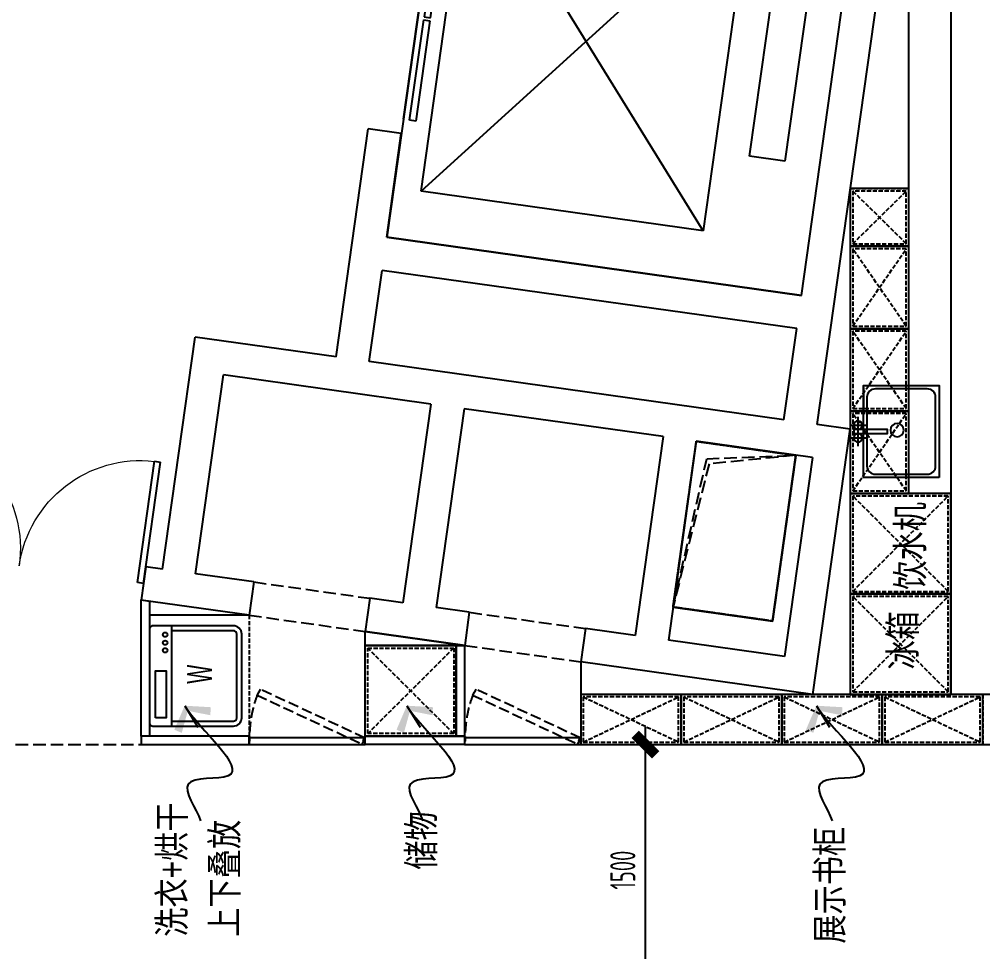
# Model space of a CAD drawing. Header units: millimetres. Extents: x 285006 to 3037698, y -2820855 to 192241.
# Drawn here: x 850758 to 856511, y -331590 to -326020 of the extents above; entities that cross this region are included whole.
import ezdxf

# ---------------------------------------------------------------- set-up
doc = ezdxf.new("R2010")
doc.units = ezdxf.units.MM
doc.header["$PDMODE"] = 35
doc.header["$PDSIZE"] = -0.1
doc.linetypes.add('1#C-6F$0$DASH', pattern=[0.35, 0.25, -0.1])
doc.linetypes.add('DASH', pattern=[0.35, 0.25, -0.1])
doc.layers.add('1#C-6F$0$A-HOLE', color=5, linetype='Continuous', lineweight=25)
doc.layers.add('板边洞口-1C-6F$0$A-HOLE', color=5, linetype='Continuous', lineweight=25)
for name, color, linetype in [('1#C-6F$0$A-WALL', 2, 'Continuous'), ('___', 4, 'Continuous'), ('A-DOOR', 60, 'Continuous'), ('BS-LIFT', 14, 'Continuous'), ('BS-SHORT CABINET', 30, 'Continuous'), ('COLUMN', 160, 'Continuous'), ('DOOR', 60, 'Continuous'), ('DS-NOTES', 8, 'Continuous'), ('F-活动家具', 51, 'Continuous'), ('FF-FURN', 51, 'Continuous'), ('FF-TEXT', 50, 'Continuous'), ('FF1-固定家具(落地、到顶)', 30, 'Continuous')]:
    doc.layers.add(name, color=color, linetype=linetype)
doc.styles.add('ar', font='arial.ttf')
doc.styles.add('CCD_DIM', font='archs.shx', dxfattribs={"width": 0.7})
doc.styles.add('p&x标准', font='stylu.ttf', dxfattribs={"width": 0.6})
doc.styles.add('T9-L46$0$CCDI-TOG-01', font='arial.ttf')
doc.dimstyles.new('DIM_100', dxfattribs={"dimscale": 100, "dimtxt": 1.5, "dimasz": 1, "dimexe": 1.5, "dimexo": 1.5, "dimgap": 0.6, "dimtad": 1, "dimdec": 0, "dimrnd": 5, "dimzin": 12, "dimdsep": 46, "dimtxsty": 'CCD_DIM', "dimblk": 'CCD_Dimension_Tick', "dimcen": 0.125, "dimclrd": 44, "dimclre": 44, "dimclrt": 50, "dimadec": 0, "dimazin": 0, "dimtfac": 1, "dimtdec": 0, "dimtix": 1, "dimtmove": 2, "dimatfit": 3, "dimldrblk": 'CCD_Leader_Dot', "dimfxl": 5, "dimtvp": 1, "dimtolj": 1, "dimtzin": 0, "dimarcsym": 0})
doc.dimstyles.new('HBA_100', dxfattribs={"dimscale": 100, "dimtxt": 2.5, "dimasz": 1, "dimexe": 2, "dimexo": 2.5, "dimgap": 0.6, "dimtad": 1, "dimdec": 0, "dimzin": 0, "dimdsep": 46, "dimtxsty": 'ar', "dimblk": 'CCD_Dimension_Tick', "dimcen": 0.125, "dimclrd": 44, "dimclre": 44, "dimclrt": 50, "dimadec": 0, "dimazin": 0, "dimtfac": 1, "dimtdec": 0, "dimtix": 1, "dimtmove": 2, "dimatfit": 2, "dimldrblk": 'CCD_Leader_Dot', "dimfxl": 1, "dimtvp": 1, "dimtolj": 1, "dimtzin": 0, "dimarcsym": 0})

# ---------------------------------------------------------------- blocks, each defined once
blk = doc.blocks.new('DFGDFHRTHRT')
at = {"layer": 'F-活动家具', "linetype": 'Continuous'}
blk.add_line((317624.9, 386927.8), (317624.9, 386752.8), dxfattribs=at)
at = {"linetype": 'Continuous'}
blk.add_wipeout([(317658.1, 386565.3), (317658.1, 387115.3), (318108.1, 387115.3), (318108.1, 386565.3)], dxfattribs=at).dxf.layer = 'F-活动家具'
at = {"layer": 'F-活动家具', "linetype": 'Continuous'}
for p, q in [((317574.9, 386877.8), (317674.9, 386877.8)), ((317574.9, 386802.8), (317674.9, 386802.8)), ((317658.1, 386577.8), (317658.1, 386702.8))]:
    blk.add_line(p, q, dxfattribs=at)
for points in [[(318108.1, 387115.3), (317658.1, 387115.3), (317658.1, 386565.3), (318108.1, 386565.3), (318108.1, 387115.3)], [(317599.9, 386852.8), (317799.9, 386852.8), (317799.9, 386827.8), (317599.9, 386827.8), (317599.9, 386852.8)]]:
    blk.add_lwpolyline(points, dxfattribs=at)
blk.add_lwpolyline([(318088.1, 387045.3), (318088.1, 386635.3, -0.414214), (318038.1, 386585.3), (317728.1, 386585.3, -0.414214), (317678.1, 386635.3), (317678.1, 387045.3, -0.414214), (317728.1, 387095.3), (318038.1, 387095.3, -0.414214)], format="xyb", close=True, dxfattribs=at)
for centre, radius in [((317624.9, 386877.8), 25), ((317858.1, 386831.8), 40), ((317624.9, 386802.8), 25)]:
    blk.add_circle(centre, radius, dxfattribs=at)
blk = doc.blocks.new('1#C-6F$0$A$C613054A8')
for p, q in [((0, 0), (0, 2650)), ((0, 2650), (2500, 2650)), ((2500, 2650), (2500, 0)), ((634.7, 2349.4), (634.7, 300.6)), ((634.7, 2349.4), (2334.7, 300.6)), ((634.7, 300.6), (2334.7, 2349.4)), ((2334.7, 2349.4), (634.7, 2349.4)), ((2334.7, 300.6), (2334.7, 2349.4)), ((2424.4, 1334.4), (2424.4, 1938.9)), ((2424.4, 1938.9), (2462.2, 1938.9)), ((2462.2, 1938.9), (2462.2, 1334.4)), ((2500, 711.1), (2500, 1938.9)), ((209.7, 1869.9), (209.7, 780.1)), ((422.2, 1869.9), (209.7, 1869.9)), ((422.2, 780.1), (422.2, 1869.9)), ((2462.2, 1334.4), (2424.4, 1334.4)), ((2424.4, 1315.6), (2424.4, 711.1)), ((2462.2, 1315.6), (2424.4, 1315.6)), ((2462.2, 711.1), (2462.2, 1315.6)), ((209.7, 780.1), (422.2, 780.1)), ((2424.4, 711.1), (2462.2, 711.1)), ((634.7, 300.6), (2334.7, 300.6)), ((2500, 0), (0, 0))]:
    blk.add_line(p, q)
blk = doc.blocks.new('1#C-6F$0$$DorLib2D$00000002')
for p, q in [((-0.5, 0), (-0.5, 0.4875)), ((-0.475, 0.4875), (-0.5, 0.4875)), ((-0.475, 0), (-0.475, 0.4875)), ((0.475, 0), (0.475, 0.4875)), ((0.475, 0.4875), (0.5, 0.4875)), ((0.5, 0), (0.5, 0.4875)), ((-0.5, 0), (-0.475, 0)), ((0.5, 0), (0.475, 0))]:
    blk.add_line(p, q)
at = {"lineweight": 13}
for centre, start, end in [((-0.4875, 0), 0, 88.5307), ((0.4875, 0), 91.4693, 180)]:
    blk.add_arc(centre, 0.4875, start, end, dxfattribs=at)
blk = doc.blocks.new('DFHRTHRTH')
at = {"layer": 'COLUMN', "linetype": 'Continuous'}
for p, q in [((3275095, 4606134.3, 0), (3275686.5, 4610342.9, 0)), ((3275001.3, 4606904.8, 0), (3275370.1, 4609529, 0)), ((3272223.2, 4606537.9, 0), (3272414.6, 4607899.5, 0)), ((3272612.6, 4607871.7, 0), (3272414.6, 4607899.5, 0)), ((3272525.6, 4607252.8, 0), (3272612.6, 4607871.7, 0)), ((3275001.3, 4606904.8, 0), (3272525.6, 4607252.8, 0)), ((3272421.2, 4606510.1, 0), (3272497.8, 4607054.7, 0)), ((3274973.5, 4606706.8, 0), (3272497.8, 4607054.7, 0)), ((3274896.9, 4606162.1, 0), (3274973.5, 4606706.8, 0)), ((3271186.6, 4605269.9, 0), (3271381.5, 4606656.2, 0)), ((3272223.2, 4606537.9, 0), (3271381.5, 4606656.2, 0)), ((3274896.9, 4606162.1, 0), (3272421.2, 4606510.1, 0)), ((3271384.7, 4605242, 0), (3271551.7, 4606430.3, 0)), ((3272789.5, 4606256.4, 0), (3271551.7, 4606430.3, 0)), ((3272789.5, 4606256.4, 0), (3272622.5, 4605068, 0)), ((3272987.6, 4606228.5, 0), (3272820.5, 4605040.2, 0)), ((3274175.9, 4606061.5, 0), (3272987.6, 4606228.5, 0)), ((3275293, 4606106.4, 0), (3275095, 4606134.3, 0)), ((3274175.9, 4606061.5, 0), (3274008.9, 4604873.2, 0)), ((3275070.3, 4604522, 0), (3275293, 4606106.4, 0)), ((3274373.9, 4606033.7, 0), (3274206.9, 4604845.3, 0)), ((3275067.1, 4605936.2, 0), (3274373.9, 4606033.7, 0)), ((3275067.1, 4605936.2, 0), (3274900.1, 4604747.9, 0)), ((3271087.6, 4605283.8, 0), (3271059.7, 4605085.7, 0)), ((3271186.6, 4605269.9, 0), (3271087.6, 4605283.8, 0)), ((3271731.2, 4605193.3, 0), (3271384.7, 4605242, 0)), ((3271731.2, 4605193.3, 0), (3271703.4, 4604995.2, 0)), ((3271731.2, 4605193.3, 0), (3271703.4, 4604995.2, 0)), ((3271703.4, 4604995.2, 0), (3271059.7, 4605085.7, 0)), ((3272424.4, 4605095.9, 0), (3272396.6, 4604897.8, 0)), ((3272424.4, 4605095.9, 0), (3272396.6, 4604897.8, 0)), ((3272622.5, 4605068, 0), (3272424.4, 4605095.9, 0)), ((3273018.6, 4605012.4, 0), (3272820.5, 4605040.2, 0)), ((3273018.6, 4605012.4, 0), (3272990.8, 4604814.3, 0)), ((3273018.6, 4605012.4, 0), (3272990.8, 4604814.3, 0)), ((3273711.8, 4604914.9, 0), (3273683.9, 4604716.9, 0)), ((3273711.8, 4604914.9, 0), (3273683.9, 4604716.9, 0)), ((3274008.9, 4604873.2, 0), (3273711.8, 4604914.9, 0)), ((3272990.8, 4604814.3, 0), (3272396.6, 4604897.8, 0)), ((3274900.1, 4604747.9, 0), (3274206.9, 4604845.3, 0)), ((3275070.3, 4604522, 0), (3273683.9, 4604716.9, 0))]:
    blk.add_line(p, q, dxfattribs=at)
blk = doc.blocks.new('*U522')
at = {"layer": 'FF1-固定家具(落地、到顶)', "color": 55, "linetype": 'DASH', "ltscale": 100}
for p, q in [((600, 0), (600, 300)), ((15.4, 284.6), (584.6, 15.4)), ((15.4, 15.4), (584.6, 284.6))]:
    blk.add_line(p, q, dxfattribs=at)
at = {"layer": 'FF1-固定家具(落地、到顶)'}
blk.add_lwpolyline([(0, 300), (600, 300), (600, 0), (0, 0)], close=True, dxfattribs=at)
at = {"layer": 'FF1-固定家具(落地、到顶)', "color": 55, "linetype": 'DASH', "ltscale": 100}
blk.add_lwpolyline([(15.4, 284.6), (584.6, 284.6), (584.6, 15.4), (15.4, 15.4)], close=True, dxfattribs=at)
blk = doc.blocks.new('*U523')
at = {"layer": 'FF1-固定家具(落地、到顶)', "color": 55, "linetype": 'DASH', "ltscale": 100}
for p, q in [((600, 0), (600, 300)), ((15.4, 284.6), (584.6, 15.4)), ((15.4, 15.4), (584.6, 284.6))]:
    blk.add_line(p, q, dxfattribs=at)
at = {"layer": 'FF1-固定家具(落地、到顶)'}
blk.add_lwpolyline([(0, 300), (600, 300), (600, 0), (0, 0)], close=True, dxfattribs=at)
at = {"layer": 'FF1-固定家具(落地、到顶)', "color": 55, "linetype": 'DASH', "ltscale": 100}
blk.add_lwpolyline([(15.4, 284.6), (584.6, 284.6), (584.6, 15.4), (15.4, 15.4)], close=True, dxfattribs=at)
blk = doc.blocks.new('*U524')
at = {"layer": 'FF1-固定家具(落地、到顶)', "color": 55, "linetype": 'DASH', "ltscale": 100}
for p, q in [((600, 0), (600, 300)), ((15.4, 284.6), (584.6, 15.4)), ((15.4, 15.4), (584.6, 284.6))]:
    blk.add_line(p, q, dxfattribs=at)
at = {"layer": 'FF1-固定家具(落地、到顶)'}
blk.add_lwpolyline([(0, 300), (600, 300), (600, 0), (0, 0)], close=True, dxfattribs=at)
at = {"layer": 'FF1-固定家具(落地、到顶)', "color": 55, "linetype": 'DASH', "ltscale": 100}
blk.add_lwpolyline([(15.4, 284.6), (584.6, 284.6), (584.6, 15.4), (15.4, 15.4)], close=True, dxfattribs=at)
blk = doc.blocks.new('*U517')
at = {"layer": 'FF1-固定家具(落地、到顶)', "color": 55, "linetype": 'DASH', "ltscale": 100}
for p, q in [((600, 0), (600, 300)), ((15.4, 284.6), (584.6, 15.4)), ((15.4, 15.4), (584.6, 284.6))]:
    blk.add_line(p, q, dxfattribs=at)
at = {"layer": 'FF1-固定家具(落地、到顶)'}
blk.add_lwpolyline([(0, 300), (600, 300), (600, 0), (0, 0)], close=True, dxfattribs=at)
at = {"layer": 'FF1-固定家具(落地、到顶)', "color": 55, "linetype": 'DASH', "ltscale": 100}
blk.add_lwpolyline([(15.4, 284.6), (584.6, 284.6), (584.6, 15.4), (15.4, 15.4)], close=True, dxfattribs=at)
blk = doc.blocks.new('*U918')
at = {"layer": 'FF1-固定家具(落地、到顶)', "color": 55, "linetype": 'DASH', "ltscale": 100}
for p, q in [((492.2, 0), (492.2, 350)), ((15.4, 334.6), (476.8, 15.4)), ((15.4, 15.4), (476.8, 334.6))]:
    blk.add_line(p, q, dxfattribs=at)
at = {"layer": 'FF1-固定家具(落地、到顶)'}
blk.add_lwpolyline([(0, 350), (492.2, 350), (492.2, 0), (0, 0)], close=True, dxfattribs=at)
at = {"layer": 'FF1-固定家具(落地、到顶)', "color": 55, "linetype": 'DASH', "ltscale": 100}
blk.add_lwpolyline([(15.4, 334.6), (476.8, 334.6), (476.8, 15.4), (15.4, 15.4)], close=True, dxfattribs=at)
blk = doc.blocks.new('*U908')
at = {"layer": 'FF1-固定家具(落地、到顶)', "color": 55, "linetype": 'DASH', "ltscale": 100}
for p, q in [((15.4, 528.8), (526.7, 15.4)), ((15.4, 15.4), (526.7, 528.8)), ((542.1, 0), (542.1, 544.2))]:
    blk.add_line(p, q, dxfattribs=at)
at = {"layer": 'FF1-固定家具(落地、到顶)'}
blk.add_lwpolyline([(0, 544.2), (542.1, 544.2), (542.1, 0), (0, 0)], close=True, dxfattribs=at)
at = {"layer": 'FF1-固定家具(落地、到顶)', "color": 55, "linetype": 'DASH', "ltscale": 100}
blk.add_lwpolyline([(15.4, 528.8), (526.7, 528.8), (526.7, 15.4), (15.4, 15.4)], close=True, dxfattribs=at)
blk = doc.blocks.new('Dx-02p')
at = {"color": 8, "linetype": 'ByBlock'}
blk.add_line((-300, 417.7), (300, 417.7), dxfattribs=at)
at = {"color": 0, "linetype": 'ByBlock'}
blk.add_lwpolyline([(-250, 0), (250, 0, 0.414214), (300, 50), (300, 530, 0.414214), (280, 550), (-280, 550, 0.414214), (-300, 530), (-300, 50, 0.414214)], format="xyb", close=True, dxfattribs=at)
at = {"color": 8, "linetype": 'ByBlock'}
blk.add_lwpolyline([(-250.8, 515.4), (29.6, 515.4), (29.6, 450.3), (-250.8, 450.3)], close=True, dxfattribs=at)
blk.add_lwpolyline([(-270, 417.7), (-270, 50, 0.414214), (-250, 30), (250, 30, 0.414214), (270, 50), (270, 417.7)], format="xyb", dxfattribs=at)
for centre in [(153.1, 457), (198.2, 457), (246.6, 457)]:
    blk.add_circle(centre, 13.3, dxfattribs=at)
at = {"color": 8, "linetype": 'ByBlock', "style": 'p&x标准', "width": 0.6}
blk.add_text('W', height=150, dxfattribs=at).set_placement((-46.7, 177.5))
blk = doc.blocks.new('A$C5DDC0C29')
at = {"color": 53}
blk.add_blockref('Dx-02p', (300, 0), dxfattribs=at)
blk = doc.blocks.new('CCD_Leader_Arrow')
at = {"color": 0, "linetype": 'ByBlock'}
blk.add_line((0, 0), (-1, 0), dxfattribs=at)
for points in [[(-0.859, 0.668), (-0.597, 0.852), (-0.24, 0), (0, 0)], [(-0.859, -0.668), (-0.597, -0.852), (-0.24, 0), (0, 0)]]:
    blk.add_solid(points, dxfattribs=at)
blk = doc.blocks.new('*U911')
at = {"layer": 'FF1-固定家具(落地、到顶)', "color": 55, "linetype": 'DASH', "ltscale": 100}
for p, q in [((15.4, 584.6), (584.6, 15.4)), ((15.4, 15.4), (584.6, 584.6)), ((600, 0), (600, 600))]:
    blk.add_line(p, q, dxfattribs=at)
at = {"layer": 'FF1-固定家具(落地、到顶)'}
blk.add_lwpolyline([(0, 600), (600, 600), (600, 0), (0, 0)], close=True, dxfattribs=at)
at = {"layer": 'FF1-固定家具(落地、到顶)', "color": 55, "linetype": 'DASH', "ltscale": 100}
blk.add_lwpolyline([(15.4, 584.6), (584.6, 584.6), (584.6, 15.4), (15.4, 15.4)], close=True, dxfattribs=at)
blk = doc.blocks.new('*U912')
at = {"layer": 'FF1-固定家具(落地、到顶)', "color": 55, "linetype": 'DASH', "ltscale": 100}
for p, q in [((492.2, 0), (492.2, 350)), ((15.4, 334.6), (476.8, 15.4)), ((15.4, 15.4), (476.8, 334.6))]:
    blk.add_line(p, q, dxfattribs=at)
at = {"layer": 'FF1-固定家具(落地、到顶)'}
blk.add_lwpolyline([(0, 350), (492.2, 350), (492.2, 0), (0, 0)], close=True, dxfattribs=at)
at = {"layer": 'FF1-固定家具(落地、到顶)', "color": 55, "linetype": 'DASH', "ltscale": 100}
blk.add_lwpolyline([(15.4, 334.6), (476.8, 334.6), (476.8, 15.4), (15.4, 15.4)], close=True, dxfattribs=at)
blk = doc.blocks.new('*U917')
at = {"layer": 'FF1-固定家具(落地、到顶)', "color": 55, "linetype": 'DASH', "ltscale": 100}
for p, q in [((344.7, 0), (344.7, 350)), ((15.4, 334.6), (329.3, 15.4)), ((15.4, 15.4), (329.3, 334.6))]:
    blk.add_line(p, q, dxfattribs=at)
at = {"layer": 'FF1-固定家具(落地、到顶)'}
blk.add_lwpolyline([(0, 350), (344.7, 350), (344.7, 0), (0, 0)], close=True, dxfattribs=at)
at = {"layer": 'FF1-固定家具(落地、到顶)', "color": 55, "linetype": 'DASH', "ltscale": 100}
blk.add_lwpolyline([(15.4, 334.6), (329.3, 334.6), (329.3, 15.4), (15.4, 15.4)], close=True, dxfattribs=at)
blk = doc.blocks.new('CCD_Dimension_Tick')
at = {"color": 0, "linetype": 'ByBlock'}
for p, q in [((-1.091, 0), (0, 0)), ((0, 0), (1.091, 0))]:
    blk.add_line(p, q, dxfattribs=at)
at = {"color": 0, "linetype": 'Continuous', "const_width": 0.608}
blk.add_lwpolyline([(-0.61, -0.61), (0.61, 0.61)], dxfattribs=at)
blk = doc.blocks.new('*D1141')
at = {"layer": '___', "color": 44, "lineweight": -2, "transparency": 16777216}
for p, q in [((854496.6, -330352.6), (854646.6, -330352.6)), ((854496.5, -331752.6), (854496.6, -330452.6)), ((854496.5, -331852.6), (854646.5, -331852.6))]:
    blk.add_line(p, q, dxfattribs=at)
at = {"layer": 'Defpoints', "color": 0, "transparency": 16777216}
for p in [(854463, -330352.6, 0), (854496.6, -330352.6), (854462.9, -331852.6, 0)]:
    blk.add_point(p, dxfattribs=at)
at = {"layer": '___', "color": 44, "lineweight": -2, "transparency": 16777216, "xscale": 100, "yscale": 100, "zscale": 100}
for p, rotation in [((854496.6, -330352.6), 89.9996466444294), ((854496.5, -331852.6), 269.9996466444294)]:
    blk.add_blockref('CCD_Dimension_Tick', p, dxfattribs=dict(at, rotation=rotation))
at = {"layer": '___', "color": 50, "transparency": 16777216, "insert": (854361.6, -331102.6), "char_height": 150, "attachment_point": 5, "rotation": 89.99965, "style": 'CCD_DIM'}
blk.add_mtext('\\A1;1500', dxfattribs=at)
blk = doc.blocks.new('CCD_Leader_Dot')
at = {"color": 0, "linetype": 'ByBlock'}
blk.add_line((-5, 0), (-10, 0), dxfattribs=at)
at = {"color": 0, "linetype": 'ByBlock', "const_width": 5}
blk.add_lwpolyline([(-2.5, 0, 1), (2.5, 0, 1)], format="xyb", close=True, dxfattribs=at)
blk = doc.blocks.new('FGDHFYTJYTJYT')
at = {"layer": 'FF-TEXT', "color": 2, "style": 'T9-L46$0$CCDI-TOG-01', "width": 0.8}
for s, p in [('饮水机', (856156.6, -329427.8, 0)), ('冰箱', (856111.9, -329903.8)), ('洗衣+烘干 ', (851748.1, -331500.5)), ('储物', (853237.4, -331100.3)), ('上下叠放', (852063.2, -331500.5)), ('展示书柜', (855675.6, -331541.8))]:
    blk.add_text(s, height=160, rotation=90, dxfattribs=at).set_placement(p)

msp = doc.modelspace()

# ---------------------------------------------------------------- linework, layer by layer
at = {"layer": '1#C-6F$0$A-HOLE', "linetype": '1#C-6F$0$DASH', "elevation": 0}
msp.add_lwpolyline([(854800.5, -328540.9), (855394.7, -328624.4), (855255.5, -329614.7), (854661.4, -329531.2)], close=True, dxfattribs=at)
at = {"layer": 'A-DOOR', "color": 8, "linetype": 'DASH', "ltscale": 250, "elevation": 0}
for points in [[(852177.7, -330057.1), (852806, -330350), (852814.4, -330331.9), (852811.7, -330330.6), (852820.2, -330312.5), (852197.3, -330022.2), (852188.9, -330040.3), (852186.2, -330039)], [(853465.1, -330057.1), (854093.3, -330350), (854101.8, -330331.9), (854099.1, -330330.7), (854107.5, -330312.5), (853484.7, -330022.2), (853476.2, -330040.3), (853473.5, -330039)]]:
    msp.add_lwpolyline(points, close=True, dxfattribs=at)
at = {"layer": 'A-DOOR', "elevation": 0}
for points in [[(852130, -330352.6), (852823.2, -330352.5), (852823.2, -330332.5), (852820.2, -330332.5), (852820.2, -330312.5), (852133, -330312.6), (852133, -330332.6), (852130, -330332.6)], [(853417.3, -330352.6), (854110.5, -330352.5), (854110.5, -330332.5), (854107.5, -330332.5), (854107.5, -330312.5), (853420.3, -330312.6), (853420.3, -330332.6), (853417.3, -330332.6)]]:
    msp.add_lwpolyline(points, close=True, dxfattribs=at)
at = {"layer": 'A-DOOR', "color": 8, "linetype": 'DASH', "ltscale": 250}
for centre in [(852840.8, -330307.1, 0), (854128.1, -330307.2, 0)]:
    msp.add_arc(centre, 707.9, 158.53304, 181.25011, dxfattribs=at)
at = {"layer": 'BS-SHORT CABINET', "elevation": 0}
for points in [[(856319.6, -324431.6), (856319.6, -330052.5)], [(856069.6, -327031.2), (856069.6, -324541)], [(852130, -329579.3), (851536.3, -329579.3)], [(854110.5, -329857.7), (854110.5, -330352.5)]]:
    msp.add_lwpolyline(points, dxfattribs=at)
for points in [[(851536.3, -330302.6), (851486.3, -330302.6), (851486.3, -329488.8), (851536.3, -329495.9)], [(853417.4, -329760.3), (852823.2, -329760.3), (852823.2, -329676.7), (853417.4, -329760.3)], [(853417.3, -330302.6), (853367.3, -330302.6), (853367.3, -329760.4), (853417.3, -329760.4)], [(854110.5, -330352.5), (857126.9, -330352.6), (857126.9, -330052.5), (854110.5, -330052.5)], [(851486.3, -330352.6), (852130, -330352.6), (852130, -330302.6), (851486.3, -330302.6)], [(853417.3, -330352.6), (852823.2, -330352.6), (852823.2, -330302.6), (853417.3, -330302.6)]]:
    msp.add_lwpolyline(points, close=True, dxfattribs=at)
at = {"layer": 'BS-SHORT CABINET', "linetype": '1#C-6F$0$DASH', "ltscale": 100, "elevation": 0}
msp.add_lwpolyline([(852130, -329579.3), (852130, -330302.6)], dxfattribs=at)
at = {"layer": 'DS-NOTES', "linetype": 'DASH', "ltscale": 300}
for p, q in [((852157.8, -329381.3, 0), (852851, -329478.7, 0)), ((852157.8, -329381.3, 0), (852851, -329478.7, 0)), ((852130, -329579.3, 0), (852823.2, -329676.7, 0)), ((852130, -329579.3, 0), (852823.2, -329676.7, 0)), ((853445.2, -329562.2, 0), (854138.4, -329659.6, 0)), ((853445.2, -329562.2, 0), (854138.4, -329659.6, 0)), ((853417.4, -329760.3, 0), (854110.5, -329857.7, 0)), ((853417.4, -329760.3, 0), (854110.5, -329857.7, 0))]:
    msp.add_line(p, q, dxfattribs=at)
at = {"layer": 'DS-NOTES', "linetype": 'DASH', "ltscale": 300, "elevation": 0}
for points in [[(855394.7, -328624.4), (854876.3, -328675.5), (854661.4, -329531.2)], [(854661.4, -329531.2), (854862.8, -328645.2), (855394.7, -328624.4)], [(850000.9, -330352.4), (851486.3, -330352.6)]]:
    msp.add_lwpolyline(points, dxfattribs=at)
at = {"layer": '板边洞口-1C-6F$0$A-HOLE', "linetype": 'Continuous', "ltscale": 1.5, "elevation": 0}
msp.add_lwpolyline([(854800.5, -328540.9), (854661.4, -329531.2), (855255.5, -329614.7), (855394.7, -328624.4)], close=True, dxfattribs=at)

# ---------------------------------------------------------------- block references
at = {"xscale": -1}
for name, p, rotation in [('*U917', (855719.6, -327375.9, 0), 270), ('*U912', (855719.6, -327868.1, 0), 270), ('*U911', (855719.6, -329452.5, 0), 270), ('*U911', (855719.6, -330052.5, 0), 270), ('*U522', (854110.5, -330052.5, 0), 180), ('*U523', (854710.5, -330052.5, 0), 180), ('*U524', (855310.6, -330052.5, 0), 180), ('*U517', (855910.6, -330052.5, 0), 180)]:
    msp.add_blockref(name, p, dxfattribs=dict(at, rotation=rotation))
at = {"color": 8, "rotation": 90}
msp.add_blockref('A$C5DDC0C29', (852086.3, -330242.4, 0), dxfattribs=at)
at = {"rotation": 90.00000000000001}
msp.add_blockref('*U908', (853367.3, -330302.6, 0), dxfattribs=at)
at = {"layer": 'BS-LIFT', "xscale": -1, "rotation": 351.9993155329082}
msp.add_blockref('1#C-6F$0$A$C613054A8', (855427.9, -327669.7, 0), dxfattribs=at)
at = {"layer": 'DOOR', "extrusion": (-5.84819e-16, -4.16084e-15, -1), "xscale": 1500, "yscale": 1500, "zscale": -499.9999999999999, "rotation": 8.000690783346736}
msp.add_blockref('1#C-6F$0$$DorLib2D$00000002', (-850757.6, -329285.4, 0), dxfattribs=at)
at = {"layer": 'FF-FURN', "xscale": -1, "rotation": 180}
msp.add_blockref('DFGDFHRTHRT', (538141.4, 58357.6, 0), dxfattribs=at)

# ---------------------------------------------------------------- dimensions: what is measured, and where the dimension line sits
at = {"layer": '___'}
dim = msp.add_aligned_dim(p1=(854462.9, -331852.6, 0), p2=(854463, -330352.6, 0), distance=-33.6, dimstyle='DIM_100', override={"dimfxlon": 1}, dxfattribs=at)
dim.commit()
dim.dimension.update_dxf_attribs({"geometry": '*D1141', "text_midpoint": (854361.6, -331102.6)})

# ---------------------------------------------------------------- leaders
at = {"layer": 'FF-TEXT', "color": 52, "path_type": 1}
for points in [[(851745.8, -330120.2), (852004.8, -330539.6), (851766.4, -330588.5), (851841, -330808)], [(853072.2, -330120.2), (853331.1, -330539.6), (853092.8, -330588.5), (853167.3, -330808)], [(855517.1, -330120.2), (855776, -330539.6), (855537.7, -330588.5), (855612.2, -330808)]]:
    msp.add_leader(points, dimstyle='HBA_100', override={"dimscale": 1, "dimasz": 150, "dimtad": 0, "dimclrd": 0, "dimldrblk": 'CCD_Leader_Arrow'}, dxfattribs=at)

# ---------------------------------------------------------------- next in the draw order: block references
at = {"xscale": -1, "rotation": 270}
for p in [(855719.6, -328360.3, 0), (855719.6, -328852.5, 0)]:
    msp.add_blockref('*U918', p, dxfattribs=at)
at = {"layer": '1#C-6F$0$A-WALL'}
msp.add_blockref('DFHRTHRTH', (-2419573.4, -4934574.6), dxfattribs=at)
at = {"layer": '___'}
msp.add_blockref('FGDHFYTJYTJYT', (0, 0), dxfattribs=at)

doc.saveas('drawing.dxf')
